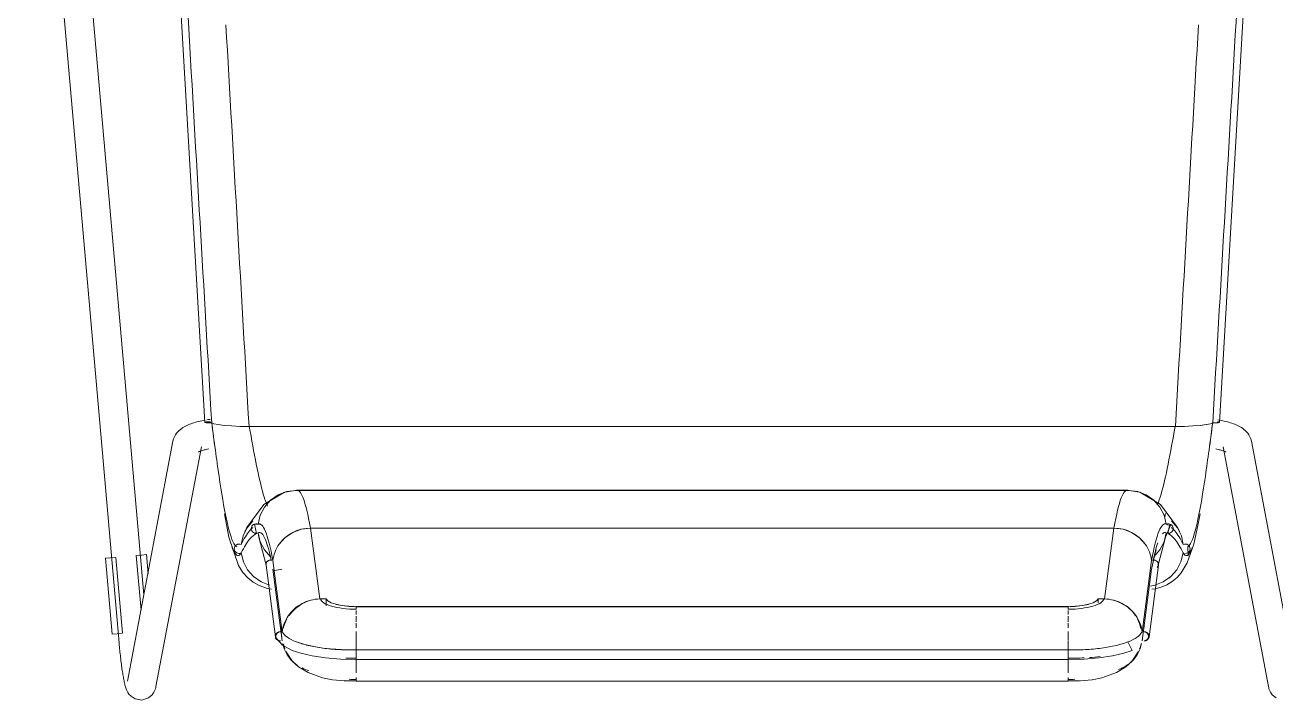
# Model space of a CAD drawing. Header units: millimetres. Extents: x 79795 to 317870, y -36033 to 97293.
# Drawn here: x 227367 to 227884, y 11463 to 11743 of the extents above; entities that cross this region are included whole.
import ezdxf

# ---------------------------------------------------------------- set-up
doc = ezdxf.new("R2010")
doc.units = ezdxf.units.MM
doc.header["$MEASUREMENT"] = 0
doc.layers.add('I-FURN', color=8, linetype='CONTINUOUS', lineweight=9)

msp = doc.modelspace()

# ---------------------------------------------------------------- linework, layer by layer
at = {"layer": 'I-FURN'}
for p, q in [((227416.04, 11506.84), (227378.74, 11931.34)), ((227366.79, 11930.29), (227405.73, 11486.97)), ((227421.93, 11910.16), (227441.22, 11578.25)), ((227880.74, 11910.16), (227861.45, 11578.25)), ((227437.98, 11578.44), (227438.63, 11578.61)), ((227438.63, 11578.61), (227439.28, 11578.76)), ((227439.28, 11578.76), (227439.95, 11578.9)), ((227439.95, 11578.9), (227440.63, 11579.04)), ((227440.63, 11579.04), (227441.32, 11579.16)), ((227442.03, 11579.28), (227442.74, 11579.39)), ((227443.08, 11578.47), (227442.59, 11578.46)), ((227442.59, 11578.46), (227443.08, 11578.47)), ((227442.74, 11579.39), (227443.47, 11579.49)), ((227443.58, 11578.47), (227443.08, 11578.47)), ((227443.08, 11578.47), (227443.58, 11578.47)), ((227861.35, 11579.16), (227860.64, 11579.28)), ((227862.04, 11579.04), (227861.35, 11579.16)), ((227862.72, 11578.9), (227862.04, 11579.04)), ((227863.39, 11578.76), (227862.72, 11578.9)), ((227864.05, 11578.61), (227863.39, 11578.76)), ((227864.69, 11578.44), (227864.05, 11578.61)), ((227429.09, 11573.08), (227429.57, 11573.77)), ((227429.57, 11573.77), (227430.08, 11574.37)), ((227430.08, 11574.37), (227430.6, 11574.88)), ((227430.6, 11574.88), (227431.13, 11575.34)), ((227431.13, 11575.34), (227431.67, 11575.74)), ((227431.67, 11575.74), (227432.2, 11576.1)), ((227432.2, 11576.1), (227432.74, 11576.42)), ((227432.74, 11576.42), (227433.28, 11576.71)), ((227433.28, 11576.71), (227433.83, 11576.98)), ((227433.83, 11576.98), (227434.39, 11577.24)), ((227434.39, 11577.24), (227434.96, 11577.47)), ((227434.96, 11577.47), (227435.54, 11577.69)), ((227435.54, 11577.69), (227436.13, 11577.9)), ((227436.13, 11577.9), (227436.74, 11578.09)), ((227436.74, 11578.09), (227437.35, 11578.27)), ((227437.35, 11578.27), (227437.98, 11578.44)), ((227441.28, 11578.31), (227441.22, 11578.25)), ((227441.22, 11578.25), (227441.28, 11578.31)), ((227441.22, 11578.25), (227441.29, 11578.2)), ((227441.29, 11578.2), (227441.22, 11578.25)), ((227441.47, 11578.36), (227441.28, 11578.31)), ((227441.28, 11578.31), (227441.46, 11578.36)), ((227441.29, 11578.2), (227441.49, 11578.15)), ((227441.48, 11578.15), (227441.29, 11578.2)), ((227441.46, 11578.36), (227441.75, 11578.4)), ((227441.76, 11578.4), (227441.47, 11578.36)), ((227441.78, 11578.11), (227441.48, 11578.15)), ((227441.49, 11578.15), (227441.79, 11578.11)), ((227441.75, 11578.4), (227442.13, 11578.44)), ((227442.14, 11578.44), (227441.76, 11578.4)), ((227442.17, 11578.07), (227441.78, 11578.11)), ((227441.79, 11578.11), (227442.17, 11578.07)), ((227442.13, 11578.44), (227442.59, 11578.46)), ((227442.59, 11578.46), (227442.14, 11578.44)), ((227442.17, 11578.07), (227442.63, 11578.05)), ((227442.62, 11578.05), (227442.17, 11578.07)), ((227443.12, 11578.04), (227442.62, 11578.05)), ((227442.63, 11578.05), (227443.12, 11578.04)), ((227443.12, 11578.04), (227443.62, 11578.05)), ((227443.61, 11578.05), (227443.12, 11578.04)), ((227444.09, 11578.07), (227443.61, 11578.05)), ((227443.62, 11578.05), (227444.09, 11578.07)), ((227444.09, 11578.07), (227444.99, 11577.67)), ((227444.99, 11577.67), (227444.09, 11578.07)), ((227444.99, 11577.67), (227446.74, 11577.3)), ((227446.73, 11577.3), (227444.99, 11577.67)), ((227446.74, 11577.3), (227449.23, 11576.99)), ((227449.2, 11576.99), (227446.74, 11577.3)), ((227449.23, 11576.99), (227452.33, 11576.75)), ((227452.29, 11576.75), (227449.23, 11576.99)), ((227452.33, 11576.75), (227455.87, 11576.6)), ((227455.81, 11576.6), (227452.33, 11576.75)), ((227455.87, 11576.6), (227459.64, 11576.54)), ((227459.56, 11576.54), (227455.87, 11576.6)), ((227459.64, 11576.54), (227843.04, 11576.54)), ((227843.04, 11576.54), (227459.64, 11576.54)), ((227843.04, 11576.54), (227846.81, 11576.6)), ((227846.81, 11576.6), (227843.12, 11576.54)), ((227846.81, 11576.6), (227850.34, 11576.75)), ((227850.34, 11576.75), (227846.87, 11576.6)), ((227850.34, 11576.75), (227853.44, 11576.99)), ((227853.45, 11576.99), (227850.39, 11576.75)), ((227853.44, 11576.99), (227855.94, 11577.3)), ((227855.94, 11577.3), (227853.48, 11576.99)), ((227855.94, 11577.3), (227857.68, 11577.67)), ((227857.68, 11577.67), (227855.95, 11577.3)), ((227857.68, 11577.67), (227858.59, 11578.07)), ((227858.59, 11578.07), (227857.68, 11577.67)), ((227858.59, 11578.07), (227859.06, 11578.05)), ((227859.06, 11578.05), (227858.59, 11578.07)), ((227859.06, 11578.05), (227859.55, 11578.04)), ((227859.56, 11578.04), (227859.06, 11578.05)), ((227859.55, 11578.04), (227860.05, 11578.05)), ((227860.05, 11578.05), (227859.56, 11578.04)), ((227860.05, 11578.05), (227860.5, 11578.07)), ((227860.51, 11578.07), (227860.05, 11578.05)), ((227860.5, 11578.07), (227860.89, 11578.11)), ((227860.89, 11578.11), (227860.51, 11578.07)), ((227860.91, 11578.4), (227860.54, 11578.44)), ((227860.54, 11578.44), (227860.92, 11578.4)), ((227860.89, 11578.11), (227861.19, 11578.15)), ((227861.19, 11578.15), (227860.89, 11578.11)), ((227861.2, 11578.36), (227860.91, 11578.4)), ((227860.92, 11578.4), (227861.21, 11578.36)), ((227861.45, 11578.25), (227861.39, 11578.31)), ((227861.39, 11578.31), (227861.45, 11578.25)), ((227865.32, 11578.27), (227864.69, 11578.44)), ((227865.94, 11578.09), (227865.32, 11578.27)), ((227866.54, 11577.9), (227865.94, 11578.09)), ((227867.13, 11577.69), (227866.54, 11577.9)), ((227867.71, 11577.47), (227867.13, 11577.69)), ((227868.29, 11577.24), (227867.71, 11577.47)), ((227868.85, 11576.98), (227868.29, 11577.24)), ((227869.4, 11576.71), (227868.85, 11576.98)), ((227869.93, 11576.42), (227869.4, 11576.71)), ((227870.47, 11576.1), (227869.93, 11576.42)), ((227871.01, 11575.74), (227870.47, 11576.1)), ((227871.54, 11575.34), (227871.01, 11575.74)), ((227872.07, 11574.88), (227871.54, 11575.34)), ((227872.59, 11574.37), (227872.07, 11574.88)), ((227873.1, 11573.77), (227872.59, 11574.37)), ((227873.59, 11573.08), (227873.1, 11573.77)), ((227428.03, 11570.41), (227409.21, 11471.12)), ((227421, 11468.88), (227439.82, 11568.17)), ((227428.03, 11570.41), (227428.29, 11571.4)), ((227428.29, 11571.4), (227428.65, 11572.29)), ((227428.65, 11572.29), (227429.09, 11573.08)), ((227862.85, 11568.17), (227881.67, 11468.88)), ((227874.02, 11572.29), (227873.59, 11573.08)), ((227874.39, 11571.4), (227874.02, 11572.29)), ((227874.65, 11570.41), (227874.39, 11571.4)), ((227893.46, 11471.12), (227874.65, 11570.41)), ((227438.6, 11565.94), (227438.62, 11565.96)), ((227438.62, 11565.96), (227438.7, 11566)), ((227438.7, 11566), (227438.78, 11566.05)), ((227438.78, 11566.05), (227438.94, 11566.12)), ((227438.94, 11566.12), (227439.13, 11566.21)), ((227439.13, 11566.21), (227439.36, 11566.31)), ((227439.36, 11566.31), (227439.63, 11566.41)), ((227439.63, 11566.41), (227439.94, 11566.51)), ((227439.94, 11566.51), (227440.27, 11566.62)), ((227440.27, 11566.62), (227440.64, 11566.73)), ((227440.64, 11566.73), (227441.03, 11566.84)), ((227441.03, 11566.84), (227441.45, 11566.94)), ((227441.45, 11566.94), (227441.9, 11567.05)), ((227441.9, 11567.05), (227442.37, 11567.15)), ((227442.37, 11567.15), (227442.86, 11567.25)), ((227860.31, 11567.15), (227859.81, 11567.25)), ((227860.78, 11567.05), (227860.31, 11567.15)), ((227861.22, 11566.94), (227860.78, 11567.05)), ((227861.64, 11566.84), (227861.22, 11566.94)), ((227862.04, 11566.73), (227861.64, 11566.84)), ((227862.4, 11566.62), (227862.04, 11566.73)), ((227862.74, 11566.51), (227862.4, 11566.62)), ((227863.04, 11566.41), (227862.74, 11566.51)), ((227863.31, 11566.31), (227863.04, 11566.41)), ((227863.54, 11566.21), (227863.31, 11566.31)), ((227863.74, 11566.12), (227863.54, 11566.21)), ((227863.89, 11566.05), (227863.74, 11566.12)), ((227863.98, 11566), (227863.89, 11566.05)), ((227864.05, 11565.96), (227863.98, 11566)), ((227864.07, 11565.94), (227864.05, 11565.96)), ((227474.29, 11549.32), (227465.64, 11544.21)), ((227471.58, 11548.2), (227468.45, 11546.03)), ((227468.45, 11546.02), (227471.59, 11548.19)), ((227474.45, 11549.39), (227471.27, 11548.02)), ((227475.15, 11549.56), (227471.58, 11548.2)), ((227471.59, 11548.19), (227475.16, 11549.56)), ((227479.48, 11550.19), (227474.45, 11549.39)), ((227478.94, 11550.04), (227475.15, 11549.56)), ((227475.16, 11549.56), (227478.94, 11550.03)), ((227478.94, 11550.04), (227823.73, 11550.04)), ((227823.73, 11550.04), (227478.94, 11550.04)), ((227518.39, 11550.19), (227479.48, 11550.19)), ((227823.19, 11550.19), (227518.39, 11550.19)), ((227823.19, 11550.19), (227828.23, 11549.39)), ((227827.52, 11549.56), (227823.73, 11550.04)), ((227823.73, 11550.03), (227827.52, 11549.56)), ((227827.52, 11549.56), (227831.09, 11548.19)), ((227831.09, 11548.2), (227827.52, 11549.56)), ((227828.23, 11549.39), (227831.4, 11548.02)), ((227828.38, 11549.32), (227837.03, 11544.21)), ((227834.23, 11546.03), (227831.09, 11548.2)), ((227831.09, 11548.19), (227834.22, 11546.02)), ((227465.64, 11544.21), (227458.66, 11534.67)), ((227464.19, 11539.76), (227465.94, 11543.15)), ((227465.94, 11543.15), (227464.19, 11539.76)), ((227468.45, 11546.03), (227465.94, 11543.15)), ((227465.94, 11543.15), (227468.45, 11546.02)), ((227834.22, 11546.02), (227836.73, 11543.15)), ((227836.73, 11543.15), (227834.23, 11546.03)), ((227836.73, 11543.15), (227838.48, 11539.76)), ((227838.49, 11539.76), (227836.73, 11543.15)), ((227837.03, 11544.21), (227844.02, 11534.67)), ((227449.33, 11540.34), (227451.23, 11530.68)), ((227461.11, 11537.43), (227458.71, 11534.59)), ((227458.72, 11534.59), (227461.11, 11537.43)), ((227464.19, 11539.76), (227463.29, 11536.05)), ((227839.38, 11536.05), (227838.49, 11539.76)), ((227841.56, 11537.43), (227843.96, 11534.59)), ((227843.97, 11534.59), (227841.56, 11537.43)), ((227852.61, 11536.27), (227853.35, 11540.34)), ((227458.71, 11534.59), (227457.07, 11531.27)), ((227457.08, 11531.27), (227458.72, 11534.59)), ((227458.66, 11534.67), (227457.77, 11532.92)), ((227460.52, 11534.78), (227460.45, 11534.29)), ((227460.45, 11534.29), (227460.52, 11533.8)), ((227460.46, 11534.29), (227460.52, 11534.78)), ((227460.52, 11533.8), (227460.46, 11534.29)), ((227460.52, 11534.78), (227460.71, 11535.24)), ((227460.71, 11535.24), (227460.52, 11534.78)), ((227460.71, 11533.34), (227460.52, 11533.8)), ((227460.52, 11533.8), (227460.71, 11533.34)), ((227461, 11535.65), (227460.71, 11535.24)), ((227460.71, 11535.24), (227461, 11535.64)), ((227461, 11532.94), (227460.71, 11533.34)), ((227460.71, 11533.34), (227461, 11532.94)), ((227461, 11535.64), (227461.39, 11535.96)), ((227461.38, 11535.96), (227461, 11535.65)), ((227461.39, 11532.62), (227461, 11532.94)), ((227461, 11532.94), (227461.38, 11532.62)), ((227461.83, 11536.16), (227461.38, 11535.96)), ((227461.38, 11532.62), (227461.83, 11532.42)), ((227461.39, 11535.96), (227461.84, 11536.16)), ((227461.84, 11532.42), (227461.39, 11532.62)), ((227464.36, 11536.06), (227461.48, 11536.01)), ((227461.78, 11536.15), (227462.61, 11532.25)), ((227462.33, 11536.25), (227461.83, 11536.16)), ((227461.83, 11532.42), (227462.33, 11532.34)), ((227461.84, 11536.16), (227462.33, 11536.24)), ((227462.33, 11532.34), (227461.84, 11532.42)), ((227462.82, 11536.21), (227462.33, 11536.25)), ((227462.33, 11536.24), (227462.82, 11536.2)), ((227462.82, 11532.38), (227462.33, 11532.34)), ((227462.33, 11532.34), (227462.82, 11532.38)), ((227463.29, 11536.05), (227462.82, 11536.21)), ((227462.82, 11536.2), (227463.29, 11536.04)), ((227463.29, 11532.54), (227462.82, 11532.38)), ((227462.82, 11532.38), (227463.29, 11532.54)), ((227463.29, 11532.54), (227464.19, 11528.82)), ((227463.65, 11530.69), (227463.33, 11532.56)), ((227477.66, 11532.64), (227474.55, 11530.57)), ((227481.21, 11533.96), (227477.66, 11532.64)), ((227484.98, 11534.44), (227481.21, 11533.96)), ((227488.84, 11505.16), (227484.98, 11534.44)), ((227484.98, 11534.44), (227817.69, 11534.44)), ((227817.69, 11534.44), (227484.98, 11534.44)), ((227817.69, 11534.44), (227813.83, 11505.16)), ((227821.46, 11533.96), (227817.69, 11534.44)), ((227825.01, 11532.64), (227821.46, 11533.96)), ((227828.12, 11530.57), (227825.01, 11532.64)), ((227838.49, 11528.82), (227839.38, 11532.54)), ((227839.02, 11530.69), (227841.19, 11536.01)), ((227839.85, 11536.21), (227839.38, 11536.05)), ((227839.38, 11536.04), (227839.85, 11536.2)), ((227839.85, 11532.38), (227839.38, 11532.54)), ((227839.38, 11532.54), (227839.85, 11532.38)), ((227840.35, 11536.25), (227839.85, 11536.21)), ((227839.85, 11536.2), (227840.35, 11536.24)), ((227840.35, 11532.34), (227839.85, 11532.38)), ((227839.85, 11532.38), (227840.35, 11532.34)), ((227840.06, 11532.25), (227840.89, 11536.15)), ((227840.84, 11536.16), (227840.35, 11536.25)), ((227840.35, 11536.24), (227840.84, 11536.16)), ((227840.84, 11532.42), (227840.35, 11532.34)), ((227840.35, 11532.34), (227840.84, 11532.42)), ((227840.84, 11536.16), (227841.29, 11535.96)), ((227841.29, 11535.96), (227840.84, 11536.16)), ((227841.29, 11532.62), (227840.84, 11532.42)), ((227840.84, 11532.42), (227841.29, 11532.62)), ((227841.29, 11535.96), (227841.67, 11535.64)), ((227841.67, 11535.65), (227841.29, 11535.96)), ((227841.67, 11532.94), (227841.29, 11532.62)), ((227841.29, 11532.62), (227841.67, 11532.94)), ((227841.97, 11535.24), (227841.67, 11535.65)), ((227841.67, 11535.64), (227841.96, 11535.24)), ((227841.96, 11533.34), (227841.67, 11532.94)), ((227841.67, 11532.94), (227841.97, 11533.34)), ((227841.96, 11535.24), (227842.15, 11534.78)), ((227842.15, 11533.8), (227841.96, 11533.34)), ((227842.16, 11534.78), (227841.97, 11535.24)), ((227841.97, 11533.34), (227842.16, 11533.8)), ((227842.15, 11534.78), (227842.22, 11534.29)), ((227842.22, 11534.29), (227842.15, 11533.8)), ((227842.22, 11534.29), (227842.16, 11534.78)), ((227842.16, 11533.8), (227842.22, 11534.29)), ((227843.96, 11534.59), (227845.6, 11531.27)), ((227845.61, 11531.27), (227843.97, 11534.59)), ((227844.02, 11534.67), (227844.91, 11532.92)), ((227850.72, 11527.75), (227852.61, 11536.27)), ((227451.23, 11530.68), (227455.22, 11518.96)), ((227453.52, 11526.36), (227453.7, 11526.82)), ((227453.7, 11526.82), (227453.52, 11526.36)), ((227453.7, 11526.82), (227453.99, 11527.22)), ((227453.99, 11527.22), (227453.7, 11526.82)), ((227453.99, 11527.22), (227454.37, 11527.54)), ((227454.37, 11527.54), (227453.99, 11527.22)), ((227454.82, 11527.75), (227454.37, 11527.54)), ((227454.37, 11527.54), (227454.82, 11527.74)), ((227455.31, 11527.84), (227454.82, 11527.75)), ((227454.82, 11527.74), (227455.31, 11527.83)), ((227455.81, 11527.81), (227455.31, 11527.84)), ((227455.31, 11527.83), (227455.81, 11527.8)), ((227456.28, 11527.66), (227455.81, 11527.81)), ((227455.81, 11527.8), (227456.28, 11527.65)), ((227456.28, 11527.65), (227457.08, 11531.27)), ((227457.07, 11531.27), (227456.28, 11527.66)), ((227466.62, 11519.08), (227463.65, 11530.69)), ((227464.19, 11528.82), (227465.94, 11525.43)), ((227474.55, 11530.57), (227472.06, 11527.82)), ((227830.61, 11527.82), (227828.12, 11530.57)), ((227836.06, 11519.08), (227839.02, 11530.69)), ((227836.73, 11525.43), (227838.49, 11528.82)), ((227845.6, 11531.27), (227846.39, 11527.65)), ((227846.39, 11527.66), (227845.61, 11531.27)), ((227846.86, 11527.81), (227846.39, 11527.66)), ((227846.39, 11527.65), (227846.86, 11527.8)), ((227847.36, 11527.84), (227846.86, 11527.81)), ((227846.86, 11527.8), (227847.36, 11527.83)), ((227847.86, 11527.75), (227847.36, 11527.84)), ((227847.36, 11527.83), (227847.85, 11527.74)), ((227847.85, 11527.74), (227848.3, 11527.54)), ((227848.31, 11527.54), (227847.86, 11527.75)), ((227848.05, 11520.13), (227850.72, 11527.75)), ((227848.41, 11522.92), (227848.22, 11526.77)), ((227848.3, 11527.54), (227848.68, 11527.22)), ((227848.69, 11527.22), (227848.31, 11527.54)), ((227848.68, 11527.22), (227848.97, 11526.82)), ((227848.97, 11526.82), (227848.69, 11527.22)), ((227848.97, 11526.82), (227849.15, 11526.36)), ((227849.16, 11526.36), (227848.97, 11526.82)), ((227400.16, 11521.98), (227402.2, 11522.16)), ((227402.92, 11490.57), (227400.16, 11521.98)), ((227402.2, 11522.16), (227404.27, 11522.34)), ((227407.15, 11490.95), (227404.39, 11522.36)), ((227412.84, 11523.1), (227414.83, 11500.49)), ((227412.96, 11523.11), (227415.03, 11523.29)), ((227415.03, 11523.29), (227417.07, 11523.47)), ((227417.77, 11515.57), (227417.07, 11523.47)), ((227453.46, 11525.87), (227453.52, 11526.36)), ((227453.52, 11526.36), (227453.46, 11525.87)), ((227453.54, 11525.39), (227453.46, 11525.87)), ((227453.46, 11525.87), (227453.53, 11525.39)), ((227453.53, 11525.39), (227453.73, 11524.93)), ((227453.73, 11524.93), (227453.54, 11525.39)), ((227454.03, 11524.54), (227453.73, 11524.93)), ((227453.73, 11524.93), (227454.03, 11524.54)), ((227454.42, 11524.23), (227454.03, 11524.54)), ((227454.03, 11524.54), (227454.42, 11524.23)), ((227454.87, 11524.04), (227454.42, 11524.23)), ((227454.42, 11524.23), (227454.87, 11524.04)), ((227455.37, 11523.96), (227454.87, 11524.04)), ((227454.87, 11524.04), (227455.37, 11523.96)), ((227455.86, 11524.01), (227455.37, 11523.96)), ((227455.37, 11523.96), (227455.86, 11524)), ((227456.33, 11524.17), (227455.86, 11524.01)), ((227455.86, 11524), (227456.33, 11524.17)), ((227456.33, 11524.17), (227457.24, 11520.54)), ((227465.94, 11525.43), (227468.45, 11522.55)), ((227834.47, 11523.02), (227833.1, 11516.73)), ((227834.23, 11522.55), (227836.73, 11525.43)), ((227835.23, 11525.46), (227834.47, 11523.02)), ((227845.44, 11520.54), (227846.34, 11524.17)), ((227846.81, 11524.01), (227846.34, 11524.17)), ((227846.34, 11524.17), (227846.81, 11524)), ((227847.25, 11523.25), (227848.41, 11522.92)), ((227847.8, 11524.04), (227847.31, 11523.96)), ((227847.31, 11523.96), (227847.8, 11524.04)), ((227848.26, 11524.23), (227847.8, 11524.04)), ((227847.8, 11524.04), (227848.26, 11524.23)), ((227848.64, 11524.54), (227848.26, 11524.23)), ((227848.26, 11524.23), (227848.65, 11524.54)), ((227848.94, 11524.93), (227848.64, 11524.54)), ((227848.65, 11524.54), (227848.95, 11524.93)), ((227849.14, 11525.39), (227848.94, 11524.93)), ((227848.95, 11524.93), (227849.14, 11525.39)), ((227849.21, 11525.87), (227849.14, 11525.39)), ((227849.14, 11525.39), (227849.22, 11525.87)), ((227849.15, 11526.36), (227849.21, 11525.87)), ((227849.22, 11525.87), (227849.16, 11526.36)), ((227455.22, 11518.96), (227457.03, 11516.14)), ((227457.24, 11520.54), (227458.98, 11517.22)), ((227458.98, 11517.22), (227461.46, 11514.39)), ((227466.66, 11519.86), (227466.59, 11519.39)), ((227466.59, 11519.39), (227466.66, 11518.92)), ((227466.6, 11519.15), (227470.46, 11489.38)), ((227466.85, 11520.3), (227466.66, 11519.86)), ((227466.66, 11518.92), (227466.84, 11518.48)), ((227467.14, 11520.68), (227466.85, 11520.3)), ((227467.52, 11520.98), (227467.14, 11520.68)), ((227467.97, 11521.17), (227467.52, 11520.98)), ((227468.47, 11521.25), (227467.97, 11521.17)), ((227468.96, 11521.22), (227468.47, 11521.25)), ((227473.28, 11491.36), (227469.43, 11521.06)), ((227469.45, 11517.51), (227473.3, 11487.82)), ((227469.58, 11516.73), (227473.07, 11517.42)), ((227829.38, 11487.82), (227833.22, 11517.51)), ((227829.4, 11491.36), (227833.24, 11521.06)), ((227832.22, 11489.38), (227836.07, 11519.15)), ((227834.21, 11521.25), (227833.71, 11521.22)), ((227834.7, 11521.17), (227834.21, 11521.25)), ((227835.15, 11520.98), (227834.7, 11521.17)), ((227835.53, 11520.68), (227835.15, 11520.98)), ((227835.83, 11520.3), (227835.53, 11520.68)), ((227835.54, 11518.09), (227835.83, 11518.48)), ((227836.02, 11519.86), (227835.83, 11520.3)), ((227835.83, 11518.48), (227836.02, 11518.92)), ((227836.08, 11519.39), (227836.02, 11519.86)), ((227836.02, 11518.92), (227836.08, 11519.39)), ((227841.21, 11514.39), (227843.7, 11517.22)), ((227843.7, 11517.22), (227845.44, 11520.54)), ((227845.54, 11516.01), (227848.05, 11520.13)), ((227457.03, 11516.14), (227459.03, 11513.89)), ((227459.03, 11513.89), (227461.2, 11512.12)), ((227461.2, 11512.12), (227463.47, 11510.77)), ((227461.46, 11514.39), (227464.54, 11512.22)), ((227464.54, 11512.22), (227468.06, 11510.82)), ((227834.62, 11510.82), (227838.13, 11512.22)), ((227838.13, 11512.22), (227841.21, 11514.39)), ((227839.63, 11510.99), (227841.83, 11512.37)), ((227841.21, 11514.39), (227840.38, 11513.69)), ((227841.83, 11512.37), (227843.81, 11514.05)), ((227843.81, 11514.05), (227845.54, 11516.01)), ((227463.47, 11510.77), (227467.07, 11509.48)), ((227467.07, 11509.48), (227468.84, 11509.25)), ((227834.61, 11510.82), (227832.87, 11510.45)), ((227832.88, 11510.45), (227834.62, 11510.82)), ((227833.34, 11509.16), (227834.76, 11509.3)), ((227834.76, 11509.3), (227837.26, 11509.96)), ((227837.26, 11509.96), (227839.63, 11510.99)), ((227491.56, 11505.23), (227488.84, 11505.16)), ((227491.56, 11505.23), (227491.56, 11502.22)), ((227492.2, 11504.37), (227491.56, 11505.23)), ((227493.55, 11503.58), (227492.2, 11504.37)), ((227495.53, 11502.91), (227493.55, 11503.58)), ((227498.02, 11502.4), (227495.53, 11502.91)), ((227500.87, 11502.08), (227498.02, 11502.4)), ((227503.91, 11501.97), (227500.87, 11502.08)), ((227798.76, 11501.97), (227503.91, 11501.97)), ((227503.91, 11501.91), (227798.76, 11501.91)), ((227801.8, 11502.08), (227798.76, 11501.97)), ((227804.65, 11502.4), (227801.8, 11502.08)), ((227807.14, 11502.91), (227804.65, 11502.4)), ((227809.13, 11503.58), (227807.14, 11502.91)), ((227810.48, 11504.37), (227809.13, 11503.58)), ((227811.12, 11505.23), (227810.48, 11504.37)), ((227811.12, 11503.56), (227811.12, 11505.23)), ((227813.83, 11505.16), (227811.12, 11505.23)), ((227503.91, 11498.64), (227503.91, 11500.38)), ((227503.91, 11495.59), (227503.91, 11498.06)), ((227798.76, 11500.38), (227798.76, 11498.64)), ((227798.76, 11498.06), (227798.76, 11495.59)), ((227404.96, 11490.75), (227402.92, 11490.57)), ((227407.03, 11490.93), (227404.96, 11490.75)), ((227473.15, 11489.01), (227472.53, 11493.79)), ((227503.91, 11493.23), (227503.91, 11495.07)), ((227503.91, 11484.04), (227503.91, 11491.6)), ((227798.76, 11495.07), (227798.76, 11493.23)), ((227798.76, 11491.6), (227798.76, 11488.05)), ((227829.83, 11491.35), (227830.15, 11493.79)), ((227405.75, 11486.81), (227405.73, 11486.97)), ((227405.82, 11486.06), (227405.75, 11486.81)), ((227405.89, 11485.31), (227405.82, 11486.06)), ((227405.96, 11484.56), (227405.89, 11485.31)), ((227473.36, 11485.98), (227470.82, 11488.88)), ((227477.48, 11483.79), (227473.36, 11485.98)), ((227479.24, 11487.33), (227482.68, 11486.24)), ((227482.68, 11486.24), (227487.11, 11485.27)), ((227503.91, 11487.85), (227503.91, 11484.04)), ((227798.76, 11484.04), (227798.76, 11487.85)), ((227798.76, 11487.85), (227798.76, 11484.04)), ((227825.19, 11483.79), (227823.43, 11487.33)), ((227406.03, 11483.81), (227405.96, 11484.56)), ((227406.11, 11483.08), (227406.03, 11483.81)), ((227406.19, 11482.34), (227406.11, 11483.08)), ((227406.27, 11481.62), (227406.19, 11482.34)), ((227406.35, 11480.9), (227406.27, 11481.62)), ((227406.43, 11480.19), (227406.35, 11480.9)), ((227406.52, 11479.49), (227406.43, 11480.19)), ((227474.94, 11483.19), (227474.84, 11483.39)), ((227477.62, 11479.29), (227474.94, 11483.19)), ((227480.94, 11482.63), (227477.48, 11483.79)), ((227485.63, 11481.53), (227480.94, 11482.63)), ((227491.25, 11480.69), (227485.63, 11481.53)), ((227487.11, 11485.27), (227491.12, 11484.68)), ((227491.12, 11484.68), (227497.69, 11484.15)), ((227497.37, 11480.2), (227491.25, 11480.69)), ((227503.91, 11480.11), (227497.37, 11480.2)), ((227497.69, 11484.15), (227503.91, 11484.07)), ((227798.76, 11484.07), (227503.91, 11484.07)), ((227503.91, 11484.06), (227503.91, 11483.96)), ((227503.91, 11480.11), (227503.91, 11484.06)), ((227503.91, 11483.96), (227503.91, 11483.73)), ((227503.91, 11483.73), (227503.91, 11483.4)), ((227503.91, 11483.4), (227503.91, 11482.99)), ((227503.91, 11482.99), (227503.91, 11482.51)), ((227503.91, 11482.51), (227503.91, 11482.01)), ((227503.91, 11482.01), (227503.91, 11481.52)), ((227503.91, 11481.52), (227503.91, 11481.07)), ((227503.91, 11481.07), (227503.91, 11480.68)), ((227503.91, 11480.68), (227503.91, 11480.37)), ((227503.91, 11480.37), (227503.91, 11480.18)), ((227503.91, 11480.35), (227503.91, 11477.33)), ((227503.91, 11477.34), (227503.91, 11480.35)), ((227503.91, 11480.18), (227503.91, 11480.11)), ((227798.76, 11483.73), (227798.76, 11483.96)), ((227798.76, 11483.96), (227798.76, 11480.11)), ((227798.76, 11483.4), (227798.76, 11483.73)), ((227798.76, 11482.99), (227798.76, 11483.4)), ((227798.76, 11482.51), (227798.76, 11482.99)), ((227798.76, 11482.01), (227798.76, 11482.51)), ((227798.76, 11481.52), (227798.76, 11482.01)), ((227798.76, 11481.07), (227798.76, 11481.52)), ((227798.76, 11480.68), (227798.76, 11481.07)), ((227798.76, 11480.37), (227798.76, 11480.68)), ((227798.76, 11480.18), (227798.76, 11480.37)), ((227798.76, 11477.33), (227798.76, 11480.35)), ((227798.76, 11480.35), (227798.76, 11477.34)), ((227798.76, 11480.11), (227805.3, 11480.2)), ((227798.76, 11480.11), (227798.76, 11480.18)), ((227805.3, 11480.2), (227811.43, 11480.69)), ((227811.43, 11480.69), (227817.05, 11481.53)), ((227817.05, 11481.53), (227821.74, 11482.63)), ((227821.74, 11482.63), (227825.19, 11483.79)), ((227825.06, 11479.29), (227827.73, 11483.19)), ((227827.73, 11483.19), (227827.83, 11483.39)), ((227406.6, 11478.8), (227406.52, 11479.49)), ((227406.69, 11478.13), (227406.6, 11478.8)), ((227406.78, 11477.46), (227406.69, 11478.13)), ((227406.86, 11476.81), (227406.78, 11477.46)), ((227406.95, 11476.18), (227406.86, 11476.81)), ((227407.05, 11475.56), (227406.95, 11476.18)), ((227407.14, 11474.96), (227407.05, 11475.56)), ((227407.23, 11474.37), (227407.14, 11474.96)), ((227480.09, 11477), (227477.62, 11479.29)), ((227483.98, 11474.61), (227480.09, 11477)), ((227503.91, 11480.11), (227798.76, 11480.11)), ((227503.91, 11474.59), (227503.91, 11477.17)), ((227798.76, 11477.17), (227798.76, 11474.59)), ((227818.7, 11474.61), (227822.58, 11477)), ((227822.58, 11477), (227825.06, 11479.29)), ((227407.32, 11473.8), (227407.23, 11474.37)), ((227407.41, 11473.25), (227407.32, 11473.8)), ((227407.51, 11472.72), (227407.41, 11473.25)), ((227407.6, 11472.2), (227407.51, 11472.72)), ((227407.7, 11471.71), (227407.6, 11472.2)), ((227407.79, 11471.23), (227407.7, 11471.71)), ((227407.89, 11470.77), (227407.79, 11471.23)), ((227407.99, 11470.33), (227407.89, 11470.77)), ((227408.09, 11469.9), (227407.99, 11470.33)), ((227408.19, 11469.49), (227408.09, 11469.9)), ((227490.02, 11472.48), (227483.98, 11474.61)), ((227494.06, 11471.69), (227490.02, 11472.48)), ((227498.88, 11471.18), (227494.06, 11471.69)), ((227503.91, 11471.07), (227498.88, 11471.18)), ((227503.91, 11471.09), (227503.91, 11472.56)), ((227503.91, 11471.24), (227503.91, 11471.07)), ((227503.91, 11471.07), (227798.76, 11471.07)), ((227798.76, 11472.56), (227798.76, 11471.09)), ((227798.76, 11471.07), (227798.76, 11471.24)), ((227798.76, 11471.07), (227803.79, 11471.18)), ((227803.79, 11471.18), (227808.62, 11471.69)), ((227808.62, 11471.69), (227812.65, 11472.48)), ((227812.65, 11472.48), (227818.7, 11474.61)), ((227408.3, 11469.09), (227408.19, 11469.49)), ((227408.41, 11468.69), (227408.3, 11469.09)), ((227408.54, 11468.29), (227408.41, 11468.69)), ((227408.68, 11467.89), (227408.54, 11468.29)), ((227408.85, 11467.46), (227408.68, 11467.89)), ((227409.07, 11466.99), (227408.85, 11467.46)), ((227409.37, 11466.43), (227409.07, 11466.99)), ((227409.85, 11465.72), (227409.37, 11466.43)), ((227410.7, 11464.82), (227409.85, 11465.72)), ((227412.36, 11463.77), (227410.7, 11464.82)), ((227417.87, 11464.12), (227419.44, 11465.45)), ((227419.44, 11465.45), (227420.19, 11466.53)), ((227420.19, 11466.53), (227420.57, 11467.33)), ((227420.57, 11467.33), (227420.78, 11467.95)), ((227420.78, 11467.95), (227420.92, 11468.47)), ((227420.92, 11468.47), (227421, 11468.88)), ((227881.76, 11468.47), (227881.67, 11468.88)), ((227881.89, 11467.95), (227881.76, 11468.47)), ((227882.11, 11467.33), (227881.89, 11467.95)), ((227882.48, 11466.53), (227882.11, 11467.33)), ((227883.23, 11465.45), (227882.48, 11466.53)), ((227884.81, 11464.12), (227883.23, 11465.45)), ((227415.12, 11463.29), (227412.36, 11463.77)), ((227417.87, 11464.12), (227415.12, 11463.29))]:
    msp.add_line(p, q, dxfattribs=at)
for centre, major_axis, ratio, start_param, end_param in [((227485.11, 11519.37), (-15.78, 0), 0.955139, 4.720632, 5.68731), ((227817.56, 11519.37), (-15.78, 0), 0.955139, 3.737469, 4.704147), ((227485.11, 11519.37), (-15.78, 0), 0.955139, 5.687432, 5.928979), ((227817.56, 11519.37), (-15.78, 0), 0.955139, 3.495799, 3.737346), ((227485.11, 11519.37), (-15.78, 0), 0.955139, 5.929149, 6.170649), ((227817.56, 11519.37), (-15.78, 0), 0.955139, 3.254129, 3.495629), ((227468.55, 11519.38), (-1.96, 0), 0.955139, 4.501447, 6.790779), ((227834.12, 11519.38), (-1.96, 0), 0.955139, 2.379629, 4.923331), ((227503.91, 11486.82), (0, -15.75), 0.000004, 3.431839, 3.614078), ((227798.76, 11486.82), (0, -15.75), 0.000004, 2.669107, 2.851347), ((227503.91, 11475.35), (-12.4, 0), 0.287441, 1.332781, 1.570796), ((227798.76, 11475.35), (12.4, 0), 0.287441, 4.712389, 4.932602)]:
    msp.add_ellipse(centre, major_axis=major_axis, ratio=ratio, start_param=start_param, end_param=end_param, dxfattribs=at)
for points in [[(227444.09, 11578.07), (227440.87, 11633.3), (227434.43, 11743.9), (227427.99, 11854.66), (227424.77, 11910.06)], [(227858.59, 11578.07), (227861.81, 11633.3), (227868.25, 11743.9), (227874.69, 11854.66), (227877.91, 11910.06)], [(227459.56, 11576.54), (227456.36, 11631.9), (227453.17, 11687.32), (227449.97, 11742.78)], [(227852.7, 11742.78), (227849.51, 11687.32), (227846.31, 11631.9), (227843.12, 11576.54)], [(227444.1, 11578.06), (227444.49, 11575), (227444.88, 11571.9), (227445.26, 11568.85)], [(227858.57, 11578.06), (227858.18, 11574.93), (227857.78, 11571.77), (227857.39, 11568.65)], [(227479.48, 11550.19), (227479.3, 11550.19), (227479.12, 11550.13), (227478.94, 11550.03)], [(227823.73, 11550.03), (227823.55, 11550.13), (227823.37, 11550.19), (227823.19, 11550.19)], [(227838.99, 11540.51), (227838.93, 11540.04), (227838.88, 11539.57), (227838.82, 11539.11)], [(227463.29, 11536.04), (227464.32, 11536.59), (227466.36, 11534.62), (227468.41, 11526.56), (227469.43, 11521.06)], [(227839.38, 11536.04), (227838.36, 11536.59), (227836.31, 11534.62), (227834.26, 11526.56), (227833.24, 11521.06)], [(227839.38, 11532.54), (227838.83, 11532.83), (227838.29, 11532.69), (227837.74, 11532.12)], [(227840.32, 11535.63), (227840.01, 11535.8), (227839.69, 11535.94), (227839.38, 11536.05)], [(227835.84, 11528.38), (227835.18, 11526.49), (227834.53, 11523.68), (227833.87, 11520.64)], [(227488.84, 11505.16), (227487.55, 11505.12), (227485.05, 11504.76), (227481.45, 11503.35), (227478.3, 11501.16), (227475.77, 11498.32), (227474.01, 11494.98), (227473.43, 11492.6), (227473.28, 11491.36)], [(227503.91, 11500.84), (227500.12, 11500.9), (227492.73, 11501.87), (227489.34, 11504.03), (227489.09, 11505.15)], [(227495.53, 11502.86), (227497.58, 11502.31), (227500.3, 11502.03), (227503.07, 11501.93)], [(227813.59, 11505.15), (227813.46, 11504.59), (227812.51, 11503.49), (227809.19, 11502.09), (227804.39, 11501.13), (227800.66, 11500.87), (227798.76, 11500.84)], [(227799.6, 11501.92), (227802.38, 11501.98), (227804.92, 11502.34), (227807.14, 11502.86)], [(227829.4, 11491.36), (227829.25, 11492.6), (227828.67, 11494.98), (227826.9, 11498.32), (227824.37, 11501.16), (227821.23, 11503.35), (227817.63, 11504.76), (227815.13, 11505.12), (227813.83, 11505.16)], [(227473.74, 11492.88), (227474.05, 11494.26), (227474.55, 11495.63), (227475.25, 11496.89)], [(227827.41, 11496.87), (227828.11, 11495.61), (227828.51, 11494.25), (227828.85, 11492.87)], [(227472.52, 11491.54), (227472.68, 11491.55), (227472.85, 11491.55), (227473.01, 11491.51)], [(227503.91, 11484.04), (227501.56, 11484), (227496.91, 11484.07), (227490.06, 11484.7), (227483.91, 11485.81), (227478.84, 11487.34), (227475.14, 11489.24), (227473.83, 11490.64), (227473.48, 11491.37)], [(227829.19, 11491.37), (227828.84, 11490.64), (227827.53, 11489.24), (227825.06, 11487.97), (227823.6, 11487.4)], [(227474.36, 11484.48), (227474.12, 11485.11), (227473.96, 11485.76), (227473.82, 11486.42)], [(227828.93, 11486.48), (227828.77, 11485.8), (227828.57, 11485.13), (227828.32, 11484.47)], [(227503.91, 11480.64), (227502.48, 11480.62), (227501.06, 11480.62), (227499.65, 11480.66)], [(227805.36, 11480.74), (227803.18, 11480.63), (227800.98, 11480.6), (227798.76, 11480.64)], [(227811.92, 11481.32), (227810.51, 11481.14), (227809.05, 11480.97), (227807.58, 11480.86)], [(227481.53, 11476.55), (227482.41, 11476.12), (227483.34, 11475.72), (227484.3, 11475.48)], [(227503.91, 11471.16), (227502.2, 11471.15), (227500.52, 11471.23), (227498.94, 11471.38)], [(227803.34, 11471.35), (227801.88, 11471.22), (227800.33, 11471.15), (227798.76, 11471.16)]]:
    msp.add_open_spline(points, degree=3, dxfattribs=at)
for points, knots in [([(227444.09, 11578.07), (227445.1, 11570.52), (227447.14, 11555.3), (227450.19, 11536.87), (227452.63, 11528.57), (227454.05, 11526.97), (227454.45, 11526.77)], [0, 0, 0, 0, 0.25, 0.5, 0.75, 0.8499412, 0.8499412, 0.8499412, 0.8499412]), ([(227467.25, 11543.56), (227466.66, 11544.81), (227465.09, 11549.19), (227462.56, 11560.37), (227460.61, 11571.15), (227459.64, 11576.54)], [0.3479649, 0.3479649, 0.3479649, 0.3479649, 0.5, 0.75, 1, 1, 1, 1]), ([(227843.04, 11576.54), (227842.06, 11571.15), (227840.12, 11560.37), (227837.68, 11549.66), (227836.22, 11545.41), (227835.74, 11544.26)], [0, 0, 0, 0, 0.25, 0.5, 0.625, 0.625, 0.625, 0.625]), ([(227858.59, 11578.07), (227857.57, 11570.52), (227855.54, 11555.3), (227852.49, 11536.87), (227850.05, 11528.57), (227848.63, 11526.97), (227848.22, 11526.77)], [0, 0, 0, 0, 0.25, 0.5, 0.75, 0.8499411, 0.8499411, 0.8499411, 0.8499411]), ([(227484.98, 11534.44), (227483.97, 11540.16), (227482.14, 11547.8), (227480.31, 11550.19), (227479.48, 11550.19)], [0, 0, 0, 0, 0.5, 0.9107154, 0.9107154, 0.9107154, 0.9107154]), ([(227823.19, 11550.19), (227822.36, 11550.19), (227820.53, 11547.8), (227818.7, 11540.16), (227817.69, 11534.44)], [0.0892847, 0.0892847, 0.0892847, 0.0892847, 0.5, 1, 1, 1, 1]), ([(227456.28, 11527.65), (227457.45, 11530.06), (227459.08, 11532.72), (227460.71, 11534.39), (227461.16, 11534.78)], [0, 0, 0, 0, 0.5, 0.696307, 0.696307, 0.696307, 0.696307]), ([(227456.33, 11524.17), (227457.49, 11526.57), (227459.59, 11530), (227461.68, 11531.79), (227462.61, 11532.25)], [0, 0, 0, 0, 0.5, 0.9025379, 0.9025379, 0.9025379, 0.9025379]), ([(227463.29, 11532.54), (227464.32, 11533.08), (227466.13, 11531.35), (227467.95, 11524.87), (227468.74, 11521.15)], [0, 0, 0, 0, 0.5, 0.8877852, 0.8877852, 0.8877852, 0.8877852]), ([(227846.34, 11524.17), (227845.18, 11526.57), (227843.17, 11529.86), (227841.17, 11531.63), (227840.32, 11532.11)], [0, 0, 0, 0, 0.5, 0.8649508, 0.8649508, 0.8649508, 0.8649508]), ([(227846.39, 11527.65), (227845.22, 11530.06), (227843.59, 11532.72), (227841.97, 11534.39), (227841.51, 11534.78)], [0, 0, 0, 0, 0.5, 0.6963068, 0.6963068, 0.6963068, 0.6963068]), ([(227452.49, 11526.59), (227452.75, 11525.87), (227454.03, 11522.84), (227455.31, 11522.61), (227456.33, 11524.17)], [0.6866019, 0.6866019, 0.6866019, 0.6866019, 0.75, 1, 1, 1, 1]), ([(227850.11, 11526.38), (227849.88, 11525.75), (227848.62, 11522.84), (227847.36, 11522.61), (227846.34, 11524.17)], [0.6929173, 0.6929173, 0.6929173, 0.6929173, 0.75, 1, 1, 1, 1]), ([(227476.11, 11498.24), (227477.55, 11500.29), (227480.49, 11502.8), (227484.06, 11504.36), (227485.31, 11504.61)], [-0.6666667, -0.6666667, -0.6666667, -0.6666667, -0.3333333, -0.1666667, -0.1666667, -0.1666667, -0.1666667]), ([(227817.37, 11504.61), (227818.6, 11504.28), (227822.12, 11502.86), (227825.43, 11500.39), (227826.56, 11498.24)], [-0.8333333, -0.8333333, -0.8333333, -0.8333333, -0.6666667, -0.3333333, -0.3333333, -0.3333333, -0.3333333]), ([(227473.28, 11491.36), (227473.14, 11491.42), (227472.92, 11491.49), (227472.64, 11491.53), (227472.36, 11491.54), (227472.06, 11491.51), (227471.77, 11491.42), (227471.5, 11491.31), (227471.18, 11491.12), (227470.86, 11490.81), (227470.63, 11490.44), (227470.49, 11490.08), (227470.45, 11489.77), (227470.44, 11489.5), (227470.48, 11489.23), (227470.55, 11488.99), (227470.66, 11488.74), (227470.85, 11488.44), (227471.18, 11488.13), (227471.57, 11487.91), (227471.93, 11487.82), (227472.19, 11487.78), (227472.35, 11487.77), (227472.42, 11487.78)], [0, 0, 0, 0, 0.0555556, 0.0833333, 0.1111111, 0.1666667, 0.1944444, 0.2222222, 0.2777778, 0.3333333, 0.3888889, 0.4444444, 0.4791667, 0.5138889, 0.5486111, 0.5833333, 0.6180556, 0.6527778, 0.7222222, 0.7916667, 0.8263889, 0.8611111, 0.8888889, 0.8888889, 0.8888889, 0.8888889]), ([(227472.52, 11487.79), (227472.35, 11487.79), (227472.06, 11487.83), (227471.68, 11487.98), (227471.26, 11488.23), (227470.81, 11488.76), (227470.56, 11489.62), (227470.79, 11490.41), (227471.18, 11490.94), (227471.56, 11491.26), (227471.87, 11491.4), (227472.03, 11491.45)], [-0.875, -0.875, -0.875, -0.875, -0.8125, -0.765625, -0.71875, -0.625, -0.5, -0.375, -0.3125, -0.25, -0.1875, -0.1875, -0.1875, -0.1875]), ([(227830.65, 11491.45), (227830.77, 11491.41), (227831, 11491.31), (227831.41, 11491.03), (227831.87, 11490.49), (227832.12, 11489.62), (227831.89, 11488.84), (227831.49, 11488.32), (227831.11, 11488.03), (227830.65, 11487.84), (227830.32, 11487.8), (227830.16, 11487.79)], [-0.8125, -0.8125, -0.8125, -0.8125, -0.765625, -0.71875, -0.625, -0.5, -0.375, -0.3125, -0.25, -0.1875, -0.125, -0.125, -0.125, -0.125]), ([(227830.25, 11487.78), (227830.39, 11487.77), (227830.62, 11487.79), (227830.91, 11487.86), (227831.17, 11487.95), (227831.49, 11488.14), (227831.81, 11488.43), (227832.04, 11488.78), (227832.18, 11489.13), (227832.23, 11489.44), (227832.23, 11489.72), (227832.2, 11489.98), (227832.13, 11490.23), (227832.01, 11490.49), (227831.82, 11490.8), (227831.5, 11491.12), (227831.1, 11491.36), (227830.75, 11491.47), (227830.49, 11491.52), (227830.32, 11491.54), (227830.25, 11491.55)], [0.1111111, 0.1111111, 0.1111111, 0.1111111, 0.1666667, 0.1944444, 0.2222222, 0.2777778, 0.3333333, 0.3888889, 0.4444444, 0.4791667, 0.5138889, 0.5486111, 0.5833333, 0.6180556, 0.6527778, 0.7222222, 0.7916667, 0.8263889, 0.8611111, 0.8888889, 0.8888889, 0.8888889, 0.8888889]), ([(227473.49, 11486.7), (227473.65, 11485.93), (227474.21, 11484.03), (227475.77, 11481.17), (227477.78, 11478.98), (227479.16, 11477.98), (227479.57, 11477.71)], [0.0592823, 0.0592823, 0.0592823, 0.0592823, 0.1666667, 0.3333333, 0.5, 0.565028, 0.565028, 0.565028, 0.565028]), ([(227823.43, 11487.33), (227822.01, 11486.79), (227818.68, 11485.8), (227812.62, 11484.7), (227805.76, 11484.07), (227801.11, 11484), (227798.76, 11484.04)], [0.3397465, 0.3397465, 0.3397465, 0.3397465, 0.5, 0.6666667, 0.8333333, 0.9999948, 0.9999948, 0.9999948, 0.9999948]), ([(227824.27, 11478.56), (227825.21, 11479.35), (227826.89, 11481.17), (227828.49, 11483.98), (227828.95, 11485.9), (227829.11, 11486.63)], [0.5, 0.5, 0.5, 0.5, 0.6666667, 0.8333333, 0.9365189, 0.9365189, 0.9365189, 0.9365189]), ([(227819.63, 11475.91), (227820.15, 11476.1), (227821.49, 11476.66), (227822.75, 11477.4), (227823.48, 11477.93)], [0.260519, 0.260519, 0.260519, 0.260519, 0.3333333, 0.4544474, 0.4544474, 0.4544474, 0.4544474])]:
    msp.add_open_spline(points, degree=3, knots=knots, dxfattribs=at)

doc.saveas('drawing.dxf')
